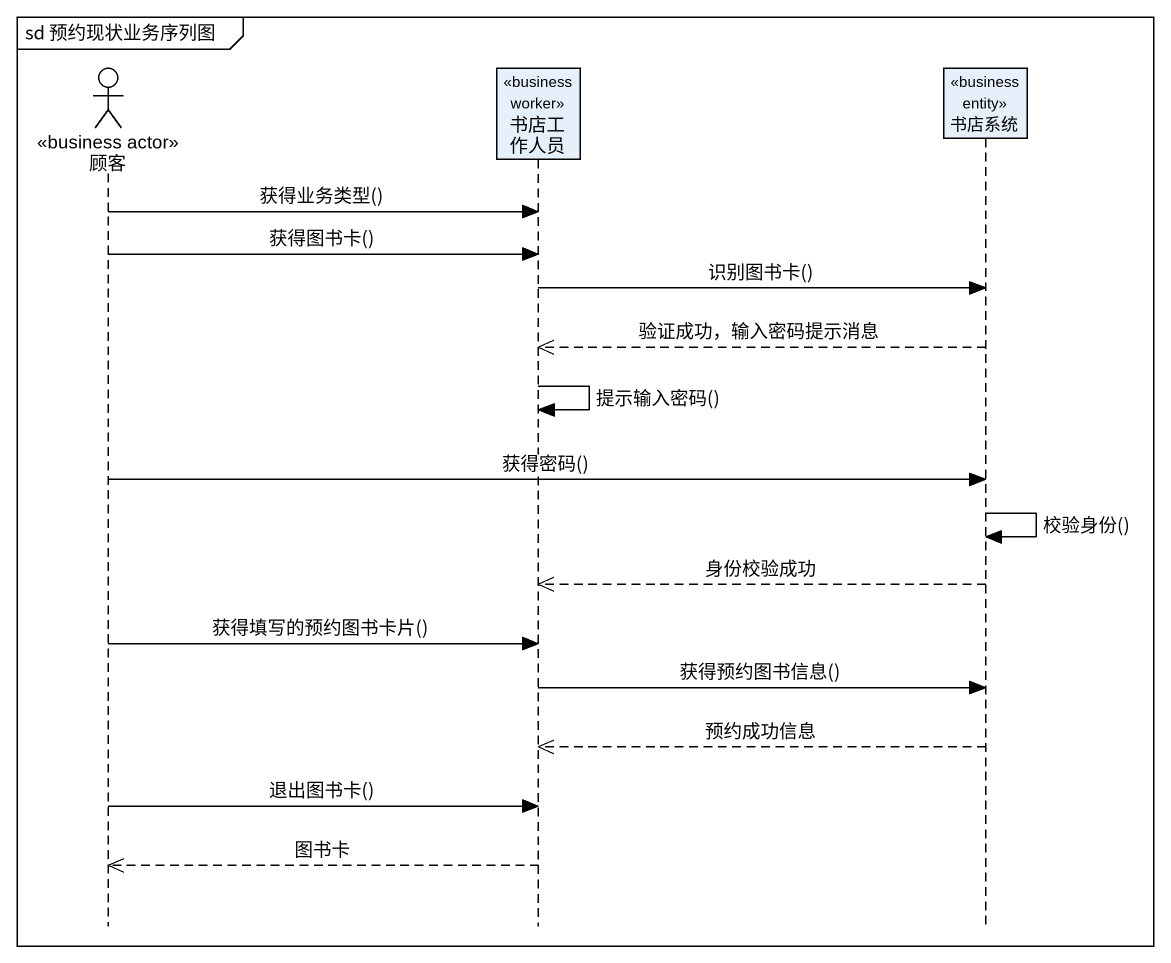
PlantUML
@startuml
mainframe sd 预约现状业务序列图
hide footbox
actor 顾客 <<business actor>>
participant 书店工作人员 <<business worker>>
participant 书店系统 <<business entity>>

顾客 -> 书店工作人员 : 获得业务类型()
顾客 -> 书店工作人员 : 获得图书卡()
书店工作人员 -> 书店系统 : 识别图书卡()
书店系统 -->> 书店工作人员 : 验证成功，输入密码提示消息
书店工作人员 -> 书店工作人员 : 提示输入密码()
顾客 -> 书店系统 : 获得密码()
书店系统 -> 书店系统 : 校验身份()
书店系统 -->> 书店工作人员 : 身份校验成功
顾客 -> 书店工作人员 : 获得填写的预约图书卡片()
书店工作人员 -> 书店系统 : 获得预约图书信息()
书店系统 -->> 书店工作人员 : 预约成功信息
顾客 -> 书店工作人员 : 退出图书卡()
书店工作人员 -->> 顾客 : 图书卡
@enduml
